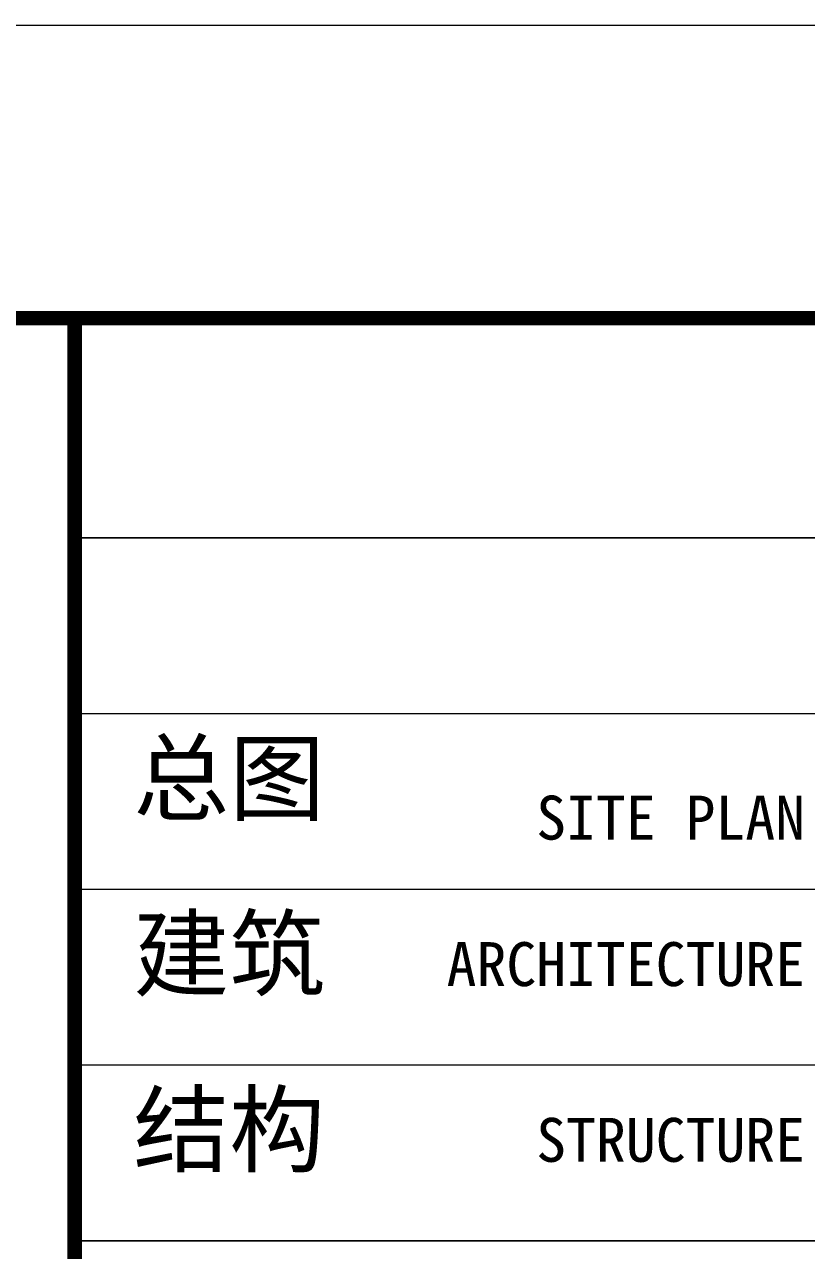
# Model space of a CAD drawing. Extents: x -228436 to 200315, y -41539 to 163917.
# Drawn here: x 65794 to 68465, y 159732 to 163917 of the extents above; entities that cross this region are included whole.
import ezdxf
from ezdxf.enums import TextEntityAlignment as Align

# ---------------------------------------------------------------- set-up
doc = ezdxf.new("R2010")
doc.units = 0
doc.header["$LTSCALE"] = 1000
doc.header["$MEASUREMENT"] = 0
doc.styles.add('图签信息$0$华文细黑', font='STXIHEI_0.TTF', dxfattribs={"height": 10})

# ---------------------------------------------------------------- blocks, each defined once
blk = doc.blocks.new('图框-A1')
for points, const_width in [([(0, 0), (841, 0), (841, 594), (0, 594)], 0.05), ([(766, 584), (25, 584), (25, 10), (766, 10)], 0.5)]:
    blk.add_lwpolyline(points, close=True, dxfattribs=dict(const_width=const_width))
blk = doc.blocks.new('图签信息')
at = {"const_width": 0.5}
blk.add_lwpolyline([(-65, 574), (-65, 500.5), (0, 500.5), (0, 574)], close=True, dxfattribs=at)
at = {"const_width": 0.05}
for points in [[(-65, 566.5), (0, 566.5)], [(-65, 560.5), (0, 560.5)], [(-65, 554.5), (0, 554.5)], [(-65, 548.5), (0, 548.5)], [(-65, 542.5), (0, 542.5)]]:
    blk.add_lwpolyline(points, dxfattribs=at)
at = {"style": '图签信息$0$华文细黑'}
for s, p in [('总图', (-63, 559.5)), ('建筑', (-63, 553.5)), ('结构', (-63, 547.5))]:
    blk.add_text(s, height=2.4, dxfattribs=at).set_placement(p, align=Align.TOP_LEFT)
for s, p in [('SITE PLAN', (-40.056, 557.698)), ('ARCHITECTURE', (-40.056, 552.698)), ('STRUCTURE', (-40.056, 546.698))]:
    blk.add_text(s, height=1.5, dxfattribs=at).set_placement(p, align=Align.TOP_RIGHT)
blk = doc.blocks.new('图签-A1')
at = {"color": 2}
blk.add_blockref('图签信息', (0, 0), dxfattribs=at)
blk = doc.blocks.new('X-104 13#平面')
at = {"xscale": 100, "yscale": 100, "zscale": 100}
for name, p in [('图框-A1', (-10634.5, 104514.8)), ('图签-A1', (72465.5, 105514.8))]:
    blk.add_blockref(name, p, dxfattribs=at)

msp = doc.modelspace()

# ---------------------------------------------------------------- block references
msp.add_blockref('X-104 13#平面', (0, 0))

doc.saveas('drawing.dxf')
